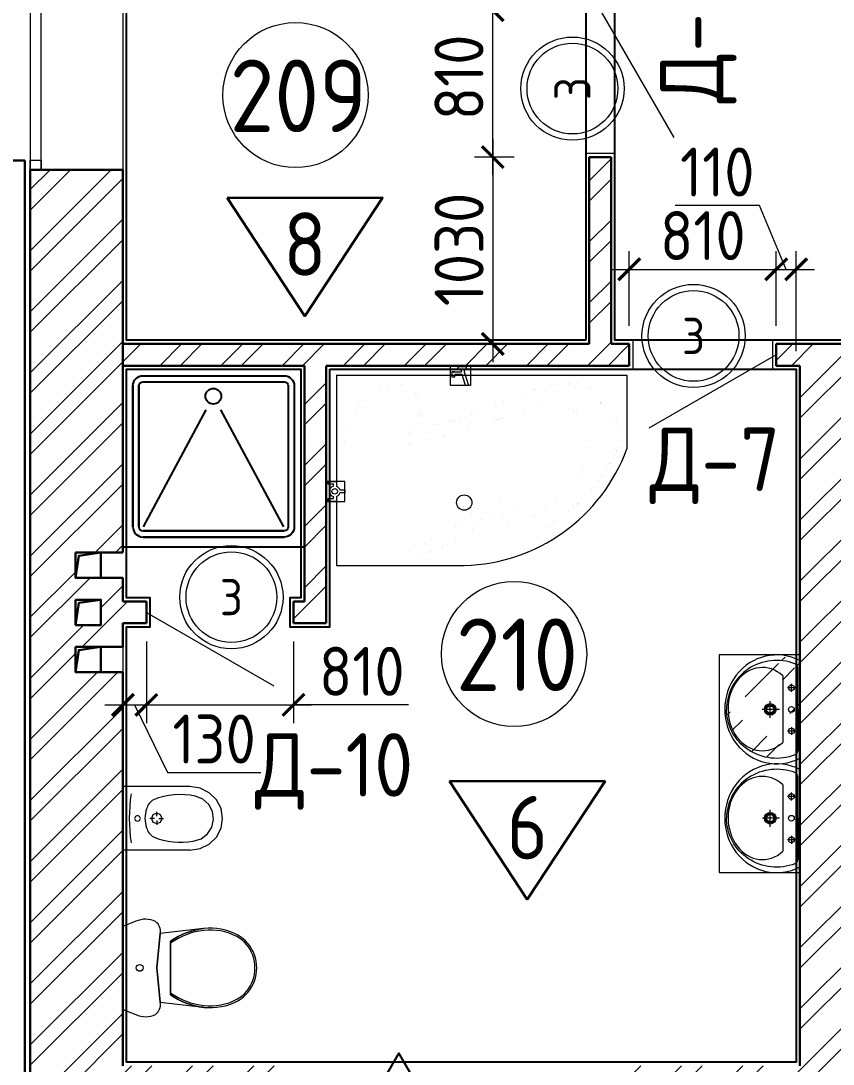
# Model space of a CAD drawing. Header units: millimetres. Extents: x 854812 to 1164625, y 589925 to 823301.
# Drawn here: x 1016034 to 1020509, y 692575 to 698326 of the extents above; entities that cross this region are included whole.
import ezdxf
from ezdxf.enums import TextEntityAlignment as Align

# ---------------------------------------------------------------- set-up
doc = ezdxf.new("R2010")
doc.units = ezdxf.units.MM
doc.layers.get('Defpoints').update_dxf_attribs({"color": 40})
doc.layers.add('SANTEH', color=7, linetype='Continuous')
for name, color, linetype, lineweight in [('АР_Марка_двери', 13, 'Continuous', 9), ('АР_Отделка_трапы-лотки', 133, 'Continuous', 13), ('АР_Штрих_материалы', 27, 'Continuous', 9), ('ДВЕРИ', 184, 'Continuous', 18), ('окна', 132, 'Continuous', 18), ('размеры', 215, 'Continuous', 13), ('САНТЕХНИКА', 7, 'Continuous', 15), ('стены', 172, 'Continuous', 30), ('текст', 7, 'Continuous', 13)]:
    doc.layers.add(name, color=color, linetype=linetype, lineweight=lineweight)
doc.styles.add('arial', font='isocpeur.ttf')
doc.styles.add('GOST 2.304', font='isocpeur.ttf', dxfattribs={"width": 0.9})
doc.dimstyles.new('1', dxfattribs={"dimscale": 100, "dimtxt": 2.7, "dimasz": 1.2, "dimexe": 1, "dimexo": 1, "dimgap": 0.5, "dimtad": 1, "dimdec": 0, "dimzin": 0, "dimdsep": 46, "dimtxsty": 'GOST 2.304', "dimblk": 'ARCHTICK', "dimcen": 0.09, "dimdle": 1, "dimclrd": 256, "dimclre": 256, "dimclrt": 7, "dimadec": 0, "dimazin": 0, "dimtfac": 1, "dimtdec": 0, "dimtmove": 1, "dimatfit": 3, "dimldrblk": 'ARCHTICK', "dimfxl": 100, "dimtolj": 1, "dimtzin": 0, "dimlwd": 5, "dimlwe": 5, "dimarcsym": 1})

# ---------------------------------------------------------------- blocks, each defined once
blk = doc.blocks.new('ок1000')
at = {"layer": 'окна', "ltscale": 0.1}
for p, q in [((962542.0532821477, 736581.866387167), (962542.0532821477, 735581.8663706916)), ((961882.0532821477, 736531.8663871668), (961882.0532821477, 735631.8663706917))]:
    blk.add_line(p, q, dxfattribs=at)
for points in [[(962092.0532821479, 735581.8663706917), (962092.0532821479, 736581.8663871671), (962032.0532821479, 736581.8663871671), (962032.0532821479, 735581.8663706917)], [(962092.0532821479, 736529.8583381717), (962092.0532821479, 736581.8663871671), (962032.0532821479, 736581.8663871671), (962032.0532821479, 736529.8583381717)], [(962092.0532821479, 735633.8744196871), (962092.0532821479, 735581.8663706917), (962032.0532821479, 735581.8663706917), (962032.0532821479, 735633.8744196871)]]:
    blk.add_lwpolyline(points, close=True, dxfattribs=at)
blk = doc.blocks.new('апке55')
at = {"layer": 'САНТЕХНИКА'}
for p, q in [((3655393.104262304, 415954.3692811556), (3654855.694648444, 415954.1923112007)), ((3655124.403413249, 415942.2618071507), (3654894.216670069, 415942.1731994302)), ((3655026.849618928, 415907.4390969079), (3654983.421326546, 415907.424795893)), ((3655005.128322229, 415929.1460925876), (3655005.142623244, 415885.7178002133)), ((3655124.403413249, 415942.2618071507), (3655354.590164864, 415942.324801252)), ((3655221.980120773, 415907.503353734), (3655265.408413156, 415907.517654749)), ((3655243.687116457, 415929.2246504286), (3655243.701417472, 415885.7963580544)), ((3654939.472552191, 415860.3694182155), (3655306.460444332, 415860.49026799)), ((3655124.436458677, 415841.911832438), (3655124.467620844, 415747.2808074097)), ((3655078.93657669, 415789.2351731985), (3655171.596953735, 415789.2656864277))]:
    blk.add_line(p, q, dxfattribs=at)
for centre, major_axis, ratio, start_param, end_param in [((3655124.441419636, 415826.8467495632), (-299.999983780614, -0.09879053558770118), 0.9552198213833631, -0.4608321898308265, 3.602424843420522), ((3655124.4203027, 415826.4457331948), (-8.057802706376773, -276.1581652342611), 0.9767137960160202, 4.368845976871904, 6.313466173418908), ((3654894.127001517, 415920.1677281646), (-15.5603471388615, -15.5603471388615), 0.9999999999998526, 3.92291600961172, 5.188154363844188), ((3655005.135472737, 415907.4319464004), (-15.75895315421715, -0.00648047047202593), 0.9999999998059692, 3.141510730723867, 9.424696037903452), ((3655124.414869851, 415907.471225321), (-15.75895315421715, -0.00648047047202593), 0.9999999998059692, 3.141510730723867, 9.424696037903452), ((3655243.694266965, 415907.5105042415), (15.75895412497298, -0.003376433836226814), 0.9999999998059692, 0.0005435567321629975, 6.283728863911749), ((3655354.694326278, 415920.3193938151), (-15.56034713886167, -15.56034713886167), 0.9999999999999943, 2.66648587371243, 3.931724227945028), ((3655123.003758602, 415747.2803253572), (-229.3398638619406, -0.07552203068611062), 0.8224599193975252, -0.6433408129369136, 3.78493346652665), ((3655124.453230062, 415790.9816983186), (-31.85203877574652, -0.01219142746172277), 0.9999999998059486, 3.141539203527855, 9.424724510707442), ((3655124.453230062, 415790.9816983186), (-25.85204035502017, -0.006239399790492899), 0.9999999998059428, 3.141680605004611, 9.424865912184197), ((3655124.453230062, 415790.9816983186), (-19.8520350876217, -0.01545946403603636), 0.999999999805933, 3.141143221067577, 9.424328528247162)]:
    blk.add_ellipse(centre, major_axis=major_axis, ratio=ratio, start_param=start_param, end_param=end_param, dxfattribs=at)
at = {"layer": 'САНТЕХНИКА', "extrusion": (0, 0, -1)}
blk.add_ellipse((3655124.462800678, 415826.4457471894), major_axis=(8.239679702509742, -276.1527984439197), ratio=0.9767137960160237, start_param=4.36884597687172, end_param=6.313466173418723, dxfattribs=at)
blk = doc.blocks.new('s_45')
at = {"layer": 'САНТЕХНИКА', "flags": 128}
for points in [[(187.8216595242266, 3.783497959375381e-08), (205.5631392132491, 189.4486459781183, 0.2888003728552237), (180.1658048196696, 255.7934214316774, 0.2244186737693024), (71.31253557908349, 257.1478572405176), (0, 229.0162770501338), (0, -229.0162770501338), (71.31253376719542, -257.1478653756203, 0.2244185851550669), (180.1658059621695, -255.7934232623084, 0.2888004012644841), (205.5631392132491, -189.4486459781183)], [(187.8216595242266, 3.783497959375381e-08), (205.5631392132491, 189.4486459781183, 0.2888003728552237), (180.1658048196696, 255.7934214316774, 0.2244186737693024), (71.31253557908349, 257.1478572405176), (0, 229.0162770501338), (0, -229.0162770501338), (71.31253376719542, -257.1478653756203, 0.2244185851550669), (180.1658059621695, -255.7934232623084, 0.2888004012644841), (205.5631392132491, -189.4486459781183)], [(205.5631392132491, -189.4486459781183), (445.0582027139608, -217.0020676879212, -0.1223270419347723), (261.4865311172325, -148.0074501448544), (261.4865311172325, 148.0051113407826, -0.1223280936968313), (445.0603255014867, 216.9999762879452), (205.5631392132491, 189.4486459781183), (187.8216595242266, 3.783497959375381e-08)], [(205.5631392132491, -189.4486459781183), (445.0582027139608, -217.0020676879212, -0.1223270419347723), (261.4865311172325, -148.0074501448544), (261.4865311172325, 148.0051113407826, -0.1223280936968313), (445.0603255014867, 216.9999762879452), (205.5631392132491, 189.4486459781183), (187.8216595242266, 3.783497959375381e-08)], [(261.4865311172325, -148.0074501448544, 0.1224383836587131), (445.2355019124225, -217.0226998056751, 0.152571407525816), (632.4782137977891, -181.0984641889809, 0.1855852476360864), (724.5520439676475, -72.92981313506607, 0.1742795905944199), (724.5520480270498, 72.92747548909392, 0.1855852829684758), (632.4782180306502, 181.096121326671, 0.1525711581601225), (445.2355017676018, 217.0203609943856, 0.1224381019835546), (261.4865311172325, 148.0051113407826)], [(261.4865311172325, -148.0074501448544, 0.1224383836587131), (445.2355019124225, -217.0226998056751, 0.152571407525816), (632.4782137977891, -181.0984641889809, 0.1855852476360864), (724.5520439676475, -72.92981313506607, 0.1742795905944199), (724.5520480270498, 72.92747548909392, 0.1855852829684758), (632.4782180306502, 181.096121326671, 0.1525711581601225), (445.2355017676018, 217.0203609943856, 0.1224381019835546), (261.4865311172325, 148.0051113407826)], [(261.4865311172325, -136.3998925685883, 0.125395800802093), (446.3544879681431, -207.3404055833817, 0.1525316239613496), (627.8438953165896, -172.5239270308521, 0.1855897598552311), (715.368567683734, -69.6642995304428, 0.1743637755704435), (715.3685715782922, 69.66196234896779, 0.1855897925905285), (627.8439019476064, 172.5215828656219, 0.1525313689552557), (446.3544879681431, 207.3380667793099, 0.1253955225553013), (261.4865311172325, 136.3975537645165)]]:
    blk.add_lwpolyline(points, format="xyb", close=True, dxfattribs=at)
at = {"layer": 'САНТЕХНИКА'}
blk.add_circle((92.50377858709544, -0.001169402035884559), 18.39310344827754, dxfattribs=at)
blk = doc.blocks.new('Символ биде с подв. к стене_1')
at = {"layer": 'САНТЕХНИКА', "linetype": 'Continuous'}
for p, q in [((369.5602198333872, 350.0002085040614), (0, 350.0002085040614)), ((0, 350.0002085040614), (0, 0)), ((174.7561083423061, 175.0001042515214), (149.1957016887718, 175.0001042515214)), ((186.8414064334829, 186.7210637401586), (186.8414064334829, 211.5108942144579)), ((198.9267045246561, 175.0001042515214), (224.4871111792563, 175.0001042515214)), ((186.8414064334829, 163.2791447639174), (186.8414064334829, 138.4893142896181)), ((369.5602198333872, 0), (0, 0))]:
    blk.add_line(p, q, dxfattribs=at)
for points in [[(369.5602198333872, 0), (425.3192066392876, 8.565114750774228), (475.6201153209222, 33.42204589465109), (515.5391424694899, 72.13762382282584), (541.1687355754802, 120.9220980204118), (550.0000914937955, 175.0001042515214), (541.1687355754802, 229.078110482631), (515.5391424694899, 277.8625846802024), (475.6201153209222, 316.5781626083772), (425.3192066392876, 341.435093752254), (369.5602198333872, 350.0002085040614)], [(45.40993592130326, 309.822186993144), (40.96393063583673, 276.2743284123862), (37.78397003429563, 242.5913910188538), (35.87429552465619, 208.8183008658671), (35.23745421669082, 175.000104251827), (35.87429552463436, 141.1819076377724), (37.78397003424834, 107.4088174847857), (40.96393063576761, 73.72588009126775), (45.40993592130326, 40.17802151051001)], [(400.4727711435335, 298.0883514965535), (371.4163609821371, 302.903971544627), (342.0712552253826, 305.6115892651142), (312.5998130646476, 306.1962240807625), (283.1650926792936, 304.6546413521428), (253.929949076206, 300.9953702741186), (225.0561330534329, 295.2386566859204), (196.7033962731548, 287.4163510559301), (169.0286073952993, 277.5717322610726)], [(388.055958188761, 49.58966853955644), (430.7065902839313, 63.05051069977344), (466.1480608065285, 89.71021817205474), (490.2018177757236, 126.4256094849843), (500.0319214760348, 168.8679373028426), (494.4794019583242, 212.0332480548823), (474.198901682048, 250.8323484292487), (441.5814931211135, 280.6908216386655), (400.4727711435335, 298.0883514965535)], [(169.0286073952993, 277.5717322610726), (162.2246884314081, 273.138459822454), (155.8939023152161, 268.0887751685223), (150.0954041416298, 262.4698627357138), (144.8833752877254, 256.3342258454213), (140.3065171400085, 249.739196111128), (136.4075960268783, 242.746397729672), (133.2230436085192, 235.4211716625432), (130.7826164584585, 227.8319650875346)], [(130.7826164584585, 227.8319650875346), (127.0033777783392, 214.9150678727601), (124.286956912747, 201.7492046118859), (122.6502972959497, 188.4164962095092), (122.103607447174, 175.0001042520016), (122.6502972958697, 161.5837122945086), (124.2869569125905, 148.2510038921173), (127.0033777781027, 135.0851406312286), (130.7826164584585, 122.1682434165268)], [(130.7826164584585, 122.1682434165268), (133.2230436088357, 114.5790368416056), (136.4075960271948, 107.2538107744913), (140.3065171403323, 100.2610123930353), (144.8833752880528, 93.665982658742), (150.0954041419645, 87.53034576846403), (155.8939023155581, 81.91143333567015), (162.2246884317574, 76.8617486817675), (169.0286073952993, 72.42847624258138)], [(169.0286073952993, 72.42847624258138), (195.2010724786523, 63.06079409483937), (221.9882140304217, 55.50211513369868), (249.2572847966148, 49.78989740129327), (276.8731492587285, 45.95244855470082), (304.6989533158085, 44.00878558370459), (332.5968024832473, 43.96854056949087), (360.4284452472712, 45.83191295157303), (388.055958188761, 49.58966853955644)]]:
    blk.add_lwpolyline(points, dxfattribs=at)
for points in [[(80.68753072989784, 190.4395774233562), (69.43081544958113, 185.9174604292784), (64.76813131269955, 175.0001042515214), (69.43081544958113, 164.0827480737644), (80.68753072989784, 159.560631079672), (91.94424601021456, 164.0827480737644), (96.60693014709614, 175.0001042515214), (91.94424601021456, 185.9174604292784)], [(186.8414064334829, 203.3488069216837), (166.1727430035317, 195.0456641474302), (157.6115022947233, 175.0001042515214), (166.1727430035317, 154.954544355598), (186.8414064334829, 146.6514015813445), (207.5100698634305, 154.954544355598), (216.0713105722389, 175.0001042515214), (207.5100698634305, 195.0456641474302)]]:
    blk.add_lwpolyline(points, close=True, dxfattribs=at)
blk = doc.blocks.new('роза')
at = {"layer": 'САНТЕХНИКА', "linetype": 'Continuous', "ltscale": 0.4}
for p, q in [((8604.60931235805, -236954.8700959095), (10204.60931235805, -236954.8700959095)), ((8604.60931235805, -236954.8700959095), (8604.60931235805, -237568.6185523052)), ((10204.60931235805, -236954.8700959095), (10204.60931235805, -237361.6790093609)), ((8604.60931235805, -237623.9310763998), (8604.60931235805, -238004.8705999786)), ((8604.60931235805, -238004.8705999786), (9308.357464883098, -238004.8705999786))]:
    blk.add_line(p, q, dxfattribs=at)
for points in [[(9233.276468523167, -236903.3367482303), (9343.591417689837, -236903.3367482303), (9343.591417689837, -237013.0506295928), (9233.276468523167, -237013.0506295928)], [(8547.65435821985, -237651.1035051995), (8650.474503051024, -237651.1035051995), (8650.474503051024, -237541.4461235055), (8547.65435821985, -237541.4461235055)]]:
    blk.add_lwpolyline(points, close=True, dxfattribs=at)
for points in [[(9293.18545588851, -236923.4047242513), (9274.783781125589, -236923.4047242513), (9274.783781125589, -236907.7425453003), (9319.864045691007, -236907.7425453003), (9319.864045691007, -236923.4047242513)], [(9293.18545588851, -236907.7425453003), (9308.847634839505, -236907.7425453003)], [(9293.18545588851, -236936.6772026382), (9293.18545588851, -236923.4047242513)], [(9319.864045691007, -236923.4047242513), (9308.847634839505, -236923.4047242513)], [(9308.847634839505, -236923.4047242513), (9308.847634839505, -236936.6772026382)], [(9257.432062918175, -236936.6772026382), (9239.840558508207, -236936.6772026382), (9239.840558508207, -236964.2014870001), (9257.432062918175, -236964.2014870001), (9257.432062918175, -236952.3393815892)], [(9248.08174419956, -236936.6772026382), (9293.18545588851, -236936.6772026382)], [(9296.869328284258, -236952.3393815892), (9257.432062918175, -236952.3393815892)], [(9315.06321827817, -237013.0506295928), (9296.869328284258, -236952.3393815892)], [(9308.847634839505, -236936.6772026382), (9331.413569502387, -237013.0506295928)], [(8588.947133407055, -237557.1083024565), (8559.529047792632, -237557.1083024565), (8559.529047792632, -237541.4461235055), (8604.60931235805, -237541.4461235055), (8604.60931235805, -237557.1083024565)], [(8588.947133407055, -237541.4461235055), (8604.60931235805, -237541.4461235055), (8604.60931235805, -237568.6185523052)], [(8588.947133407055, -237567.6896804796), (8588.947133407055, -237557.1083024565)], [(8623.284414708876, -237588.443724877), (8650.474503051024, -237588.443724877), (8650.474503051024, -237604.105903828), (8623.284414708876, -237604.105903828)], [(8604.60931235805, -237635.4413262485), (8604.60931235805, -237651.1035051995), (8559.529047792632, -237651.1035051995), (8559.529047792632, -237635.4413262485), (8588.947133407055, -237635.4413262485)], [(8604.60931235805, -237623.9310763998), (8604.60931235805, -237651.1035051995), (8588.947133407055, -237651.1035051995)], [(8588.947133407055, -237635.4413262485), (8588.947133407055, -237624.8599482255)]]:
    blk.add_lwpolyline(points, dxfattribs=at)
for points in [[(8979.448330912768, -237949.0329647188, 0, 0, -0.8465261891546285), (8869.781689516152, -237312.5833011142, 0.05, 0.05, 0), (9254.619933211536, -237202.124169084, 0.05, 0.05, 0.05371956797962964), (9523.440566255129, -237101.3982524563, 0.05, 0.05, -0.09699150924984533), (9831.389672717836, -237009.7381870234, 0.05, 0.05, -0.574349483399892), (10102.14979697441, -237459.9041539556, 0.05, 0.05, -0.1367026946323063), (9713.649239626626, -237820.3060654281, 0.05, 0.05, -0.3806624795155822), (9563.212841901928, -237779.8405895454, 0.05, 0.05, 0.4144852602768142), (9412.359166300652, -237745.5883717364, 0.05, 0.05, -0.169361428978228), (9087.716156954266, -237938.7489677246, 0.05, 0.05, -0.08860255196017337)], [(9005.052270649903, -237894.9996264638, 0, 0, -0.960692800553915), (8921.73550566021, -237354.5365095959, 0.05, 0.05, 0), (9276.287602816621, -237267.5879925969, 0.05, 0.05, 0.04230288164095029), (9576.093813253014, -237166.5045186613, 0.05, 0.05, -0.1624073013537264), (9887.376550556248, -237143.9424700479, 0.05, 0.05, -0.3675484749238463), (9997.388442973577, -237362.2997994692, 0.05, 0.05, -0.2042214089593647), (9708.501545225707, -237722.9764981392, 0.05, 0.05, -0.3184058060845227), (9598.163213465683, -237703.3654631875, 0.05, 0.05, 0.3780328561479011), (9375.185090360814, -237694.7915888223, 0.05, 0.05, -0.1228572375152584), (9073.48074241585, -237884.1309735582, 0.05, 0.05, -0.04448358124048288)]]:
    blk.add_lwpolyline(points, format="xyseb", close=True, dxfattribs=at)
at = {"layer": 'САНТЕХНИКА', "linetype": 'Continuous', "ltscale": 0.4, "const_width": 0.05}
for points in [[(8650.474503051024, -237621.6297979799), (8650.474503051024, -237323.0979752804, -0.3495325993509104), (8904.550805627281, -237013.0575766554, -0.02816805584358927)], [(8904.550805627281, -237013.0575766554, -0.1033375489511795), (8980.217205600551, -237010.9587293649, -0.319500991078091), (9051.996485211042, -237090.6833188352, 0.06598988365271273), (9067.542480664997, -237172.4053551534, 0.1862622821652497), (9108.912707082782, -237222.7274911881, 0.1572064482480736), (9169.468446359446, -237226.5649815107, 0.7081587482993037)], [(9743.606814927887, -237022.9187447874, -0.1758761353501186), (9994.330541269068, -237019.3881985517, -0.4814911337679678), (10102.14979697444, -237459.9041539555, 0.275148654169411)]]:
    blk.add_lwpolyline(points, format="xyb", dxfattribs=at)
at = {"layer": 'САНТЕХНИКА', "linetype": 'Continuous', "ltscale": 0.4}
for centre, radius in [((8595.110477664246, -237596.2748143525), 15.24203636835389), ((9308.357464882924, -237658.1678470897), 42.03324417228578)]:
    blk.add_circle(centre, radius, dxfattribs=at)
for centre, radius, start, end in [((9281.730857171788, -237021.733454299), 983.4976479144573, 271.5513800950277, 339.7785460390073), ((8595.110477664246, -237596.2748143525), 29.24203636835389, 102.167480523871, 257.832519476129), ((8595.110477664246, -237596.2748143525), 29.24203636835389, 15.5335425755843, 71.04442571959315), ((8595.110477664246, -237596.2748143525), 29.24203636835389, 288.9555742804069, 344.4664574244157)]:
    blk.add_arc(centre, radius, start, end, dxfattribs=at)
blk = doc.blocks.new('K10-47')
for p, q in [((50.72801160174913, 1084.766016214004), (50.72801160174913, 84.76611621400843)), ((294.2840357553781, 623.5167230583492), (939.6168116017642, 970.5535683151337)), ((294.2840357553781, 542.9140614707732), (939.6168116017642, 195.8772162139886)), ((1050.727911601773, 84.76611621400843), (50.72801160174913, 84.76611621400843))]:
    blk.add_line(p, q)
blk.add_lwpolyline([(50.72801160174913, 1084.766016214004), (1050.727911601759, 1084.766016214004), (1050.727911601773, 84.76611621400843)])
for points in [[(939.6168116017643, 140.3216662139985), (161.8391116017583, 140.3216662139985, -0.4142135623730951), (106.2835616017537, 195.8772162139885), (106.2835616017537, 973.6549162139945, -0.4142135623730951), (161.8391116017583, 1029.210466213985)], [(939.6168116017643, 173.6549962139925), (161.8391116017583, 173.6549962139925, -0.414213562373095), (139.6168916017623, 195.8772162139885), (139.6168916017623, 973.6549162139945, -0.414213562373095), (161.8391116017583, 995.8771362139905)], [(161.8391116017583, 1029.210466213985), (939.6168116017643, 1029.210466213985, -0.4142135623730951), (995.1723616017543, 973.6549162139945), (995.1723616017543, 195.8772162139885, -0.1413721932287251)], [(161.8391116017583, 995.8771362139905), (939.6168116017643, 995.8771362139905, -0.414213562373095), (961.8390316017603, 973.6549162139945), (961.8390316017603, 195.8772162139885, -0.1395650844758035)], [(161.8391116017583, 173.6549962139925), (939.6168116017643, 173.6549962139925, 0.414213562373095), (961.8390316017603, 195.8772162139885), (961.8390316017603, 973.6549162139945, 0.1395650844758035)], [(161.8391116017583, 140.3216662139985), (939.6168116017643, 140.3216662139985, 0.4142135623730951), (995.1723616017543, 195.8772162139885), (995.1723616017543, 973.6549162139945, 0.1413721932287251)]]:
    blk.add_lwpolyline(points, format="xyb")
blk.add_circle((219.3416484356267, 583.2153922645612), 43.29018825011406)
blk = doc.blocks.new('_ArchTick')
at = {"color": 0, "linetype": 'ByBlock', "const_width": 0.15}
blk.add_lwpolyline([(-0.5, -0.5), (0.5, 0.5)], dxfattribs=at)
blk = doc.blocks.new('*D676')
at = {"layer": 'Defpoints', "color": 0, "ltscale": 0.1}
for p in [(1018852.163309053, 697575.0758069741), (1018633.3505435, 696545.0758069741), (1018852.163309054, 696545.0758069741)]:
    blk.add_point(p, dxfattribs=at)
at = {"layer": 'размеры', "lineweight": 5, "ltscale": 0.1}
for p, q in [((1018633.3505435, 697675.0758069741), (1018633.3505435, 696445.0758069741)), ((1018752.163309053, 697575.0758069741), (1018533.3505435, 697575.0758069741)), ((1018752.163309054, 696545.0758069741), (1018533.3505435, 696545.0758069741))]:
    blk.add_line(p, q, dxfattribs=at)
at = {"layer": 'размеры', "lineweight": 5, "ltscale": 0.1, "xscale": 120, "yscale": 120, "zscale": 120}
for p, rotation in [((1018633.3505435, 697575.0758069741), 90), ((1018633.3505435, 696545.0758069741), 270)]:
    blk.add_blockref('_ArchTick', p, dxfattribs=dict(at, rotation=rotation))
at = {"layer": 'размеры', "color": 7, "ltscale": 0.1, "insert": (1018448.3505435, 697065.8085054074), "char_height": 270, "attachment_point": 5, "rotation": 90, "style": 'GOST 2.304'}
blk.add_mtext('\\A1;1030', dxfattribs=at)
blk = doc.blocks.new('*D685')
at = {"layer": 'Defpoints', "color": 0, "ltscale": 0.1}
for p in [(1018633.3505435, 698385.0758069741), (1018852.163309053, 698385.0758069741), (1018852.163309053, 697575.0758069741)]:
    blk.add_point(p, dxfattribs=at)
at = {"layer": 'размеры', "lineweight": 5, "ltscale": 0.1}
for p, q in [((1018633.3505435, 697475.0758069741), (1018633.3505435, 698485.0758069741)), ((1018752.163309053, 698385.0758069741), (1018533.3505435, 698385.0758069741)), ((1018752.163309053, 697575.0758069741), (1018533.3505435, 697575.0758069741))]:
    blk.add_line(p, q, dxfattribs=at)
at = {"layer": 'размеры', "lineweight": 5, "ltscale": 0.1, "xscale": 120, "yscale": 120, "zscale": 120}
for p, rotation in [((1018633.3505435, 698385.0758069741), 90), ((1018633.3505435, 697575.0758069741), 270)]:
    blk.add_blockref('_ArchTick', p, dxfattribs=dict(at, rotation=rotation))
at = {"layer": 'размеры', "color": 7, "ltscale": 0.1, "insert": (1018447.334996804, 698014.4000998613), "char_height": 270, "attachment_point": 5, "rotation": 90, "style": 'GOST 2.304'}
blk.add_mtext('\\A1;810', dxfattribs=at)
blk = doc.blocks.new('*D686')
at = {"layer": 'Defpoints', "color": 0, "lineweight": 50, "ltscale": 0.1}
for p in [(1020305.479960689, 696956.0502386829), (1020195.479960689, 696545.0758069744), (1020305.479960689, 696405.0758069741)]:
    blk.add_point(p, dxfattribs=at)
at = {"layer": 'размеры', "lineweight": 5, "ltscale": 0.1}
for p, q in [((1020102.792879765, 697307.6508632614), (1019638.292879765, 697307.6508632614)), ((1020250.479960689, 696956.0502386829), (1020102.792879765, 697307.6508632614)), ((1020195.479960689, 696645.0758069744), (1020195.479960689, 697056.0502386829)), ((1020305.479960689, 696505.0758069741), (1020305.479960689, 697056.0502386829)), ((1020095.479960689, 696956.0502386829), (1020405.479960689, 696956.0502386829))]:
    blk.add_line(p, q, dxfattribs=at)
at = {"layer": 'размеры', "lineweight": 5, "ltscale": 0.1, "xscale": 120, "yscale": 120, "zscale": 120, "rotation": 180}
blk.add_blockref('_ArchTick', (1020195.479960689, 696956.0502386829), dxfattribs=at)
at = {"layer": 'размеры', "lineweight": 5, "ltscale": 0.1, "xscale": 120, "yscale": 120, "zscale": 120}
blk.add_blockref('_ArchTick', (1020305.479960689, 696956.0502386829), dxfattribs=at)
at = {"layer": 'размеры', "color": 7, "ltscale": 0.1, "insert": (1019870.542879765, 697492.6508632614), "char_height": 270, "attachment_point": 5, "style": 'GOST 2.304'}
blk.add_mtext('\\A1;110', dxfattribs=at)
blk = doc.blocks.new('*D687')
at = {"layer": 'Defpoints', "color": 0, "ltscale": 0.1}
for p in [(1020195.479960689, 696956.050238683), (1019385.479960689, 696545.0758069741), (1020195.479960689, 696545.0758069733)]:
    blk.add_point(p, dxfattribs=at)
at = {"layer": 'размеры', "lineweight": 5, "ltscale": 0.1}
for p, q in [((1019385.479960689, 696645.0758069741), (1019385.479960689, 697056.050238683)), ((1020195.479960689, 696645.0758069733), (1020195.479960689, 697056.050238683)), ((1019285.479960689, 696956.050238683), (1020295.479960689, 696956.050238683))]:
    blk.add_line(p, q, dxfattribs=at)
at = {"layer": 'размеры', "lineweight": 5, "ltscale": 0.1, "xscale": 120, "yscale": 120, "zscale": 120, "rotation": 180}
blk.add_blockref('_ArchTick', (1019385.479960689, 696956.050238683), dxfattribs=at)
at = {"layer": 'размеры', "lineweight": 5, "ltscale": 0.1, "xscale": 120, "yscale": 120, "zscale": 120}
blk.add_blockref('_ArchTick', (1020195.479960689, 696956.050238683), dxfattribs=at)
at = {"layer": 'размеры', "color": 7, "ltscale": 0.1, "insert": (1019790.845975493, 697142.0530694631), "char_height": 270, "attachment_point": 5, "style": 'GOST 2.304'}
blk.add_mtext('\\A1;810', dxfattribs=at)
blk = doc.blocks.new('*D689')
at = {"layer": 'Defpoints', "color": 0, "ltscale": 0.1}
for p in [(1016725.51527542, 695005.0758069735), (1017535.51527542, 695005.0758069735), (1017535.51527542, 694555.3659383456)]:
    blk.add_point(p, dxfattribs=at)
at = {"layer": 'размеры', "lineweight": 5, "ltscale": 0.1}
for p, q in [((1016725.51527542, 694905.0758069735), (1016725.51527542, 694455.3659383456)), ((1017535.51527542, 694905.0758069735), (1017535.51527542, 694455.3659383456)), ((1016625.51527542, 694555.3659383456), (1017635.51527542, 694555.3659383456)), ((1018168.61527542, 694555.3659383456), (1017535.51527542, 694555.3659383456))]:
    blk.add_line(p, q, dxfattribs=at)
at = {"layer": 'размеры', "lineweight": 5, "ltscale": 0.1, "xscale": 120, "yscale": 120, "zscale": 120, "rotation": 180}
blk.add_blockref('_ArchTick', (1016725.51527542, 694555.3659383456), dxfattribs=at)
at = {"layer": 'размеры', "lineweight": 5, "ltscale": 0.1, "xscale": 120, "yscale": 120, "zscale": 120}
blk.add_blockref('_ArchTick', (1017535.51527542, 694555.3659383456), dxfattribs=at)
at = {"layer": 'размеры', "color": 7, "ltscale": 0.1, "insert": (1017912.06527542, 694740.3659383456), "char_height": 270, "attachment_point": 5, "style": 'GOST 2.304'}
blk.add_mtext('\\A1;810', dxfattribs=at)
blk = doc.blocks.new('*D777')
at = {"layer": 'Defpoints', "color": 0, "ltscale": 0.1}
for p in [(1016595.51527542, 695005.0758069736), (1016725.51527542, 695005.0758069736), (1016725.51527542, 694555.3659383456)]:
    blk.add_point(p, dxfattribs=at)
at = {"layer": 'размеры', "lineweight": 5, "ltscale": 0.1}
for p, q in [((1016595.51527542, 694905.0758069736), (1016595.51527542, 694455.3659383456)), ((1016725.51527542, 694905.0758069736), (1016725.51527542, 694455.3659383456)), ((1016495.51527542, 694555.3659383456), (1016825.51527542, 694555.3659383456)), ((1016660.51527542, 694555.3659383456), (1016841.789454917, 694182.0200816729)), ((1016841.789454917, 694182.0200816729), (1017354.889454917, 694182.0200816729))]:
    blk.add_line(p, q, dxfattribs=at)
at = {"layer": 'размеры', "lineweight": 5, "ltscale": 0.1, "xscale": 120, "yscale": 120, "zscale": 120, "rotation": 180}
blk.add_blockref('_ArchTick', (1016595.51527542, 694555.3659383456), dxfattribs=at)
at = {"layer": 'размеры', "lineweight": 5, "ltscale": 0.1, "xscale": 120, "yscale": 120, "zscale": 120}
blk.add_blockref('_ArchTick', (1016725.51527542, 694555.3659383456), dxfattribs=at)
at = {"layer": 'размеры', "color": 7, "ltscale": 0.1, "insert": (1017098.339454917, 694367.0200816729), "char_height": 270, "attachment_point": 5, "style": 'GOST 2.304'}
blk.add_mtext('\\A1;130', dxfattribs=at)
blk = doc.blocks.new('номер помещения')
at = {"ltscale": 0.13}
blk.add_circle((0, 0), 450, dxfattribs=at)
at = {"ltscale": 0.13, "style": 'arial'}
blk.add_attdef('№', text='', height=250, dxfattribs=at).set_placement((0, 0), align=Align.MIDDLE_CENTER)

msp = doc.modelspace()

# ---------------------------------------------------------------- hatches: boundary and pattern name
at = {"layer": 'АР_Штрих_материалы', "ltscale": 100}
h = msp.add_hatch(dxfattribs=at)
h.set_pattern_fill('ANSI32', color=256, scale=25, style=0)
h.set_pattern_definition([(45, (51302.94298162207, 0), (-168.3798022700466, 168.3798022700466), []), (45, (51415.19623162207, 0), (-168.3798022700466, 168.3798022700466), [])])
h.paths.add_polyline_path([(1016595.51527542, 697505.3364426567), (1016085.515275419, 697505.3364426567), (1016085.51527542, 691545.087122162), (1016595.51527542, 691545.0871221621), (1016595.51527542, 692055.0758069737), (1017445.479960688, 692055.0758069737), (1017445.479960688, 692565.075806974), (1016595.51527542, 692565.0758069734), (1016595.51527542, 694735.0758069735), (1016475.21202946, 694735.0758069735), (1016335.21202946, 694735.0758069735), (1016335.21202946, 694875.0758069735), (1016475.21202946, 694875.0758069735), (1016595.51527542, 694875.0758069735), (1016595.51527542, 695005.0758069736), (1016595.51527542, 695255.0758069735), (1016475.21202946, 695255.0758069735), (1016335.21202946, 695255.0758069735), (1016335.21202946, 695395.0758069735), (1016475.21202946, 695395.0758069735), (1016595.51527542, 695395.0758069735)])
h.paths.add_polyline_path([(1016335.21202946, 695135.0758069735), (1016475.21202946, 695135.0758069735), (1016475.21202946, 694995.0758069735), (1016335.21202946, 694995.0758069735)], flags=16)
edge = h.paths.add_edge_path()
edge.add_ellipse((1020198.045914099, 694530.5613102382), major_axis=(-0.09899665948619812, 299.9999837126362), ratio=0.9552198213836777, start_angle=4.35104914026211e-12, end_angle=206.3839445263601)
edge.add_line((1020325.479960689, 694261.8524510438), (1020325.479960689, 694199.364947493))
edge.add_ellipse((1020198.243907421, 693930.5613428121), major_axis=(-0.09899665948619812, 299.9999837126362), ratio=0.9552198213836779, start_angle=333.5962604591614, end_angle=333.6206575436838, ccw=False)
edge.add_line((1020325.589284402, 694199.3082166805), (1020325.766629223, 693661.8815690256))
edge.add_ellipse((1020198.243907421, 693930.5613428121), major_axis=(-0.09899665948619812, 299.9999837126362), ratio=0.9552198213836777, start_angle=180.0000006073215, end_angle=206.3397558204796)
edge.add_line((1020325.47996069, 693661.7496803738), (1020325.47996069, 693630.5613591005))
edge.add_line((1020325.47996069, 693630.5613591005), (1020325.479960688, 692565.0758069736))
edge.add_line((1020325.479960688, 692565.0758069736), (1019345.479944213, 692565.0758069741))
edge.add_line((1019345.479944213, 692565.0758069741), (1019345.479944213, 692055.0758069736))
edge.add_line((1019345.479944213, 692055.0758069736), (1020195.479960688, 692055.0758069737))
edge.add_line((1020195.479960688, 692055.0758069737), (1020195.479960688, 691404.9800811483))
edge.add_line((1020195.479960688, 691404.9800811483), (1020705.479960689, 691404.9800811483))
edge.add_line((1020705.479960689, 691404.9800811483), (1020705.479960689, 694365.0758069736))
edge.add_line((1020705.479960689, 694365.0758069736), (1020325.534582939, 694365.0758069736))
edge.add_line((1020325.534582939, 694365.0758069736), (1020325.568632384, 694261.8921943252))
edge = h.paths.add_edge_path()
edge.add_ellipse((1020198.045914099, 694530.5613102382), major_axis=(-0.09899665948619812, 299.9999837126362), ratio=0.9552198213836777, start_angle=333.596260459157, end_angle=359.9638796147794)
edge.add_line((1020198.127574241, 694830.5612939512), (1020197.946918636, 694830.5612939512))
edge.add_ellipse((1020198.045914099, 694530.5613102382), major_axis=(-0.09899665948619812, 299.9999837126362), ratio=0.9552198213836777, start_angle=4.35104914026211e-12, end_angle=206.3839445263601)
edge.add_line((1020325.479960689, 694261.8524510438), (1020325.479960688, 694799.2673269776))
edge.add_ellipse((1020198.045914099, 694530.5613102382), major_axis=(-0.09899665948619812, 299.9999837126362), ratio=0.9552198213836779, start_angle=333.5962604591614, end_angle=359.9638796147839, ccw=False)
edge.add_line((1020325.391291086, 694799.3081689267), (1020325.534582939, 694365.0758069736))
edge.add_line((1020325.534582939, 694365.0758069736), (1020705.479960689, 694365.0758069736))
edge.add_line((1020705.479960689, 694365.0758069736), (1020705.479960689, 696545.0758069743))
edge.add_line((1020705.479960689, 696545.0758069743), (1020325.479960688, 696545.0758069743))
edge.add_line((1020325.479960688, 696545.0758069743), (1020195.479960689, 696545.0758069744))
edge.add_line((1020195.479960689, 696545.0758069744), (1020195.479960689, 696425.0758069743))
edge.add_line((1020195.479960689, 696425.0758069743), (1020325.479960688, 696425.0758069742))
edge.add_line((1020325.479960688, 696425.0758069742), (1020325.479960688, 694365.0758069736))
edge.add_line((1020325.479960688, 694365.0758069736), (1020325.534582939, 694365.0758069736))
edge.add_line((1020325.534582939, 694365.0758069736), (1020325.391291086, 694799.3081689267))
edge = h.paths.add_edge_path(flags=16)
edge.add_line((1020313.372205783, 694760.7861390492), (1020313.460971661, 694530.5993959247))
edge.add_line((1020313.460971661, 694530.5993959247), (1020313.52412392, 694300.4126443475))
edge.add_ellipse((1020291.518716554, 694300.3084678194), major_axis=(15.56034713893105, 15.56034713893105), ratio=1, start_angle=242.77842606147152, end_angle=315.27124383890373, ccw=False)
edge.add_ellipse((1020197.64491174, 694530.5399289201), major_axis=(276.1527927824094, 8.239869444797254), ratio=0.9767137960157491, start_angle=178.2650341639584, end_angle=289.68356418205815, ccw=False)
edge.add_ellipse((1020197.644897716, 694530.5824268986), major_axis=(-276.1581707709661, 8.05761295188221), ratio=0.9767137960169215, start_angle=-109.6835641846996, end_angle=1.7349658332303193, ccw=False)
edge.add_ellipse((1020291.366734456, 694760.8757924768), major_axis=(15.56034713882229, -15.56034713882229), ratio=1, start_angle=44.76657010086262, end_angle=117.2593878774288, ccw=False)
h.paths.add_polyline_path([(1019385.479960689, 696545.0758069741), (1019285.479960689, 696545.0758069741), (1019285.479960689, 697575.075806974), (1019165.479960688, 697575.0758069741), (1019165.479960688, 696545.0758069741), (1016595.51527542, 696545.0758069735), (1016595.51527542, 696425.0758069735), (1017595.51522542, 696425.0758069735), (1017595.51527542, 696425.0758069737), (1019385.479960689, 696425.075806974)])
h.paths.add_polyline_path([(1017715.51527542, 696425.0758069737), (1017595.51527542, 696425.0758069736), (1017595.51527542, 695125.0758069739), (1017535.51527542, 695125.0758069739), (1017535.51527542, 695005.0758069737), (1017715.51527542, 695005.0758069739)])
h.paths.add_polyline_path([(1016725.51527542, 695125.0758069736), (1016595.51527542, 695125.0758069735), (1016595.51527542, 695005.0758069735), (1016725.51527542, 695005.0758069735)], flags=17)
h.paths.add_polyline_path([(1028375.479960689, 699765.3363966913), (1024855.479960689, 699765.3363011056), (1024605.479960689, 699765.3362855146), (1023495.479949474, 699765.336252781), (1023495.479960688, 698164.8751525909), (1025095.479960688, 698164.8751525909), (1025095.479960688, 698284.8751525912), (1023875.479960689, 698284.8751525909), (1023875.479960689, 699385.075806974), (1024445.479960688, 699385.2108551081), (1024445.479960688, 699505.3790529345), (1024445.479960688, 699645.3790529345), (1024585.479960688, 699645.3790529345), (1024585.479960688, 699505.3790529345), (1024585.479960688, 699385.2440248252), (1024975.479960688, 699385.3364261801), (1024975.479960688, 699094.8751525913), (1025095.479960688, 699094.8751525912), (1025095.479960688, 699385.3364261801), (1025485.479960688, 699385.3364261802), (1025485.479960688, 699505.3790529345), (1025485.479960688, 699645.3790529345), (1025625.479960688, 699645.3790529345), (1025625.479960688, 699505.3790529345), (1025625.479960688, 699385.3364261802), (1027715.479960689, 699385.3364261809), (1027715.479960689, 698505.3364426562), (1028225.479960689, 698505.3364426562), (1028225.479960689, 699385.0758069748), (1028375.479960689, 699385.0758069747)])
h.paths.add_polyline_path([(1023875.479960689, 695934.8751525909), (1023495.479960689, 695934.8751525909), (1023495.479960689, 694365.0758069736), (1023875.479960689, 694365.0758069736)])
h.paths.add_polyline_path([(1024855.479960688, 704165.336426181), (1024605.479960688, 704165.336426181), (1024605.479960689, 700935.3362855146), (1024855.479960689, 700935.3362928871)])
h.paths.add_polyline_path([(1023565.479960689, 701055.3362860653), (1022395.479953493, 701055.3362860653), (1022395.479952141, 701485.3364261823), (1021707.781792801, 701485.3364261823), (1021698.524608643, 701365.3364261824), (1022275.479958689, 701365.3364261824), (1022275.479959195, 700835.3719727137), (1022395.479954184, 700835.3719762525), (1022395.47995387, 700935.3362860654), (1023565.479964227, 700935.3362860654)])
h.paths.add_polyline_path([(1021707.781792801, 701485.3364261823), (1020705.479960688, 701485.3364261823), (1020705.479960688, 701365.3364261823), (1021698.524608643, 701365.3364261824)])
h.paths.add_polyline_path([(1022395.479958689, 700025.3719762525), (1022275.479959969, 700025.3719727137), (1022275.479960218, 699765.3895355882), (1021095.479960688, 699765.3359224951), (1021095.479960688, 699645.495869589), (1022395.479960688, 699645.4958695892)])
h.paths.add_polyline_path([(1024605.479960689, 701055.336286065), (1024475.479960689, 701055.3362860652), (1024475.479964227, 700935.3362860654), (1024605.479960689, 700935.3362860652)])
h.paths.add_polyline_path([(1024855.479960688, 700025.3362874582), (1024605.479964817, 700025.3362855146), (1024605.479960689, 699765.3362922224), (1024855.479960689, 699765.3363011056)])
h.paths.add_polyline_path([(1024065.479960689, 706475.3364261809), (1023915.479960689, 706475.336426181), (1023915.479960689, 706985.3364261811), (1023405.479960689, 706985.3364261811), (1023405.479960689, 706475.3364261809), (1023255.479960689, 706475.3364261808), (1023255.479960689, 705965.3364261824), (1024065.479960689, 705965.3364261825)])
h.paths.add_polyline_path([(1028225.479960689, 693345.8151712924), (1027715.479960689, 693345.8151712922), (1027715.479960689, 692565.0758069737), (1027565.479960689, 692565.0758069737), (1027565.479960689, 692055.0758069734), (1027715.479960689, 692055.0758069734), (1027715.479960689, 691545.0758069737), (1028225.479960689, 691545.0758069737)])
edge = h.paths.add_edge_path()
edge.add_line((1027715.479960689, 694545.8151712923), (1028225.479960689, 694545.8151712923))
edge.add_line((1028225.479960689, 694545.8151712923), (1028225.479960689, 697505.3364426562))
edge.add_line((1028225.479960689, 697505.3364426562), (1027715.479960689, 697505.3364426562))
edge.add_line((1027715.479960689, 697505.3364426562), (1027715.479960689, 697285.3364261808))
edge.add_line((1027715.479960689, 697285.3364261808), (1025037.86349319, 697285.3364261804))
edge.add_arc((1024973.941367617, 697680.1958465595), 399.9999999998769, 260.8044038693809, 279.19559613073693, ccw=False)
edge.add_line((1024910.019242044, 697285.3364261803), (1023875.479960688, 697285.3364261802))
edge.add_line((1023875.479960688, 697285.3364261802), (1023875.479960688, 697354.8751525909))
edge.add_line((1023875.479960688, 697354.8751525909), (1023495.479960688, 697354.8751525909))
edge.add_line((1023495.479960688, 697354.8751525909), (1023495.479960689, 696844.8751525909))
edge.add_line((1023495.479960689, 696844.8751525909), (1023875.479960688, 696844.8751525909))
edge.add_line((1023875.479960688, 696844.8751525909), (1023875.479960688, 697165.3364261804))
edge.add_line((1023875.479960688, 697165.3364261804), (1027715.479960689, 697165.3364261806))
edge.add_line((1027715.479960689, 697165.3364261806), (1027715.479960689, 694545.8151712923))
h.paths.add_polyline_path([(1023345.479960688, 690765.0758069742), (1023345.479960688, 690255.0758069747), (1023495.479960689, 690255.0758069747), (1023495.479960689, 689745.0758069735), (1024005.479960689, 689745.0758069735), (1024005.479960689, 692055.0758069743), (1026265.479960682, 692055.0758069749), (1026265.479960682, 692565.0758069745), (1023875.479960689, 692565.075806974), (1023875.479960689, 694365.0758069736), (1023495.479960689, 694365.0758069736), (1023495.479960689, 690765.0758069743)])

# ---------------------------------------------------------------- linework, layer by layer
at = {"layer": 'Defpoints', "ltscale": 0.1}
for points in [[(1021115.479960688, 699625.495869589), (1022415.479960794, 699625.495869589), (1022415.479953976, 700915.3362860604), (1024585.479965351, 700915.3362855198), (1024585.479961006, 699785.3362849249), (1023475.479949428, 699785.3362521912), (1023475.479955433, 694965.0758069736), (1020725.47996069, 694965.0758069742), (1020725.479960689, 696565.0758069742), (1020175.479960689, 696565.0758069742), (1019305.479960689, 696565.0758069741), (1019305.479960688, 699365.3362793677), (1021115.479960688, 699365.3362793678)], [(1019145.479960688, 696565.0758069742), (1016615.51527542, 696565.0758069735), (1016615.51527542, 699365.3362793679), (1019145.479960689, 699365.336279368)], [(1017735.51527542, 696405.0758069737), (1020305.479960689, 696405.0758069741), (1020305.479960688, 692585.0758069736), (1016615.51527542, 692585.0758069734), (1016615.51527542, 694985.0758069735), (1016745.51527542, 694985.0758069735), (1016745.51527542, 695145.0758069737), (1016615.51527542, 695145.0758069735), (1016615.51527542, 696405.0758069735), (1017575.51527542, 696405.0758069735), (1017575.51527542, 695145.0758069747), (1017515.51527542, 695145.0758069747), (1017515.51527542, 694985.0758069735), (1017735.51527542, 694985.0758069736)]]:
    msp.add_lwpolyline(points, close=True, dxfattribs=at)
at = {"layer": 'Defpoints', "ltscale": 40}
msp.add_lwpolyline([(1018115.711366214, 692635.3998796677), (1017954.638097696, 692356.4127948245), (1018276.784634732, 692356.4127948245)], close=True, dxfattribs=at)
at = {"layer": 'АР_Марка_двери', "ltscale": 0.13}
for centre in [(1019072.562106764, 697952.4363450266), (1019739.861391245, 696588.9601629698), (1017193.534645921, 695149.1310958138)]:
    msp.add_circle(centre, 284.4232825217769, dxfattribs=at)
at = {"layer": 'АР_Отделка_трапы-лотки', "ltscale": 0.1}
for p, q in [((1019305.479960689, 697595.0758069741), (1019145.479960689, 697595.0758069741)), ((1019405.479960689, 696565.0758069741), (1019405.479960689, 696405.075806974)), ((1020175.479960689, 696565.0758069742), (1020175.479960689, 696405.0758069741)), ((1017575.51527542, 696405.0758069736), (1017575.51527542, 695145.0758069747)), ((1017735.51527542, 696405.0758069737), (1017735.51527542, 694985.0758069736)), ((1016615.51527542, 695145.0758069735), (1016745.51527542, 695145.0758069737)), ((1016745.51527542, 694985.0758069735), (1016745.51527542, 695145.0758069737)), ((1017515.51527542, 694985.0758069735), (1017515.51527542, 695145.0758069747)), ((1017515.51527542, 695145.0758069747), (1017575.51527542, 695145.0758069747)), ((1016615.51527542, 694985.0758069735), (1016745.51527542, 694985.0758069735)), ((1017515.51527542, 694985.0758069735), (1017735.51527542, 694985.0758069735))]:
    msp.add_line(p, q, dxfattribs=at)
for points in [[(1019145.479960689, 697595.0758069741), (1019145.479960688, 696565.0758069742), (1016615.51527542, 696565.0758069735), (1016615.51527542, 699365.3362793679), (1019145.479960689, 699365.336279368), (1019145.479960689, 698365.0758069741)], [(1019405.479960689, 696565.0758069741), (1019305.479960689, 696565.0758069741), (1019305.479960689, 697595.0758069741)], [(1023475.4799542, 695954.8751525909), (1023475.479960641, 690785.0758069741), (1020725.479960688, 690785.0758069747), (1020725.479960689, 696565.0758069742), (1020325.479960688, 696565.0758069742), (1020175.479960689, 696565.0758069742)], [(1020175.479960689, 696405.0758069741), (1020305.479960689, 696405.0758069741), (1020305.479960688, 692585.0758069736), (1016615.51527542, 692585.0758069734), (1016615.51527542, 694985.0758069735)], [(1016615.51527542, 695145.0758069735), (1016615.51527542, 696405.0758069735), (1017575.51527542, 696405.0758069736)], [(1017735.51527542, 696405.0758069737), (1019405.479960689, 696405.075806974)]]:
    msp.add_lwpolyline(points, dxfattribs=at)
at = {"layer": 'ДВЕРИ', "ltscale": 0.1}
for p, q in [((1019225.479960689, 698385.0758069741), (1019630.479960689, 697683.5952299087)), ((1020195.479960689, 696485.0758069743), (1019493.999383623, 696080.0758069743)), ((1016725.51527542, 695065.0758069735), (1017426.995852486, 694660.0758069735))]:
    msp.add_line(p, q, dxfattribs=at)
at = {"layer": 'САНТЕХНИКА', "ltscale": 0.1}
msp.add_lwpolyline([(1020325.47996069, 693630.5613591005), (1020325.479960688, 694830.5612939512), (1019881.289379141, 694830.5612939512), (1019881.289379142, 693630.5613591005)], close=True, dxfattribs=at)
at = {"layer": 'стены', "ltscale": 0.1}
for p, q in [((1019165.479960688, 696545.0758069742), (1019165.479960688, 697575.0758069741)), ((1019165.479960689, 697575.0758069741), (1019285.479960689, 697575.075806974)), ((1019285.479960689, 696545.0758069741), (1019285.479960689, 697575.075806974)), ((1015935.509084131, 697555.3364426568), (1016055.51527542, 697555.3364426568)), ((1016055.509084131, 697555.3364426568), (1016055.509084131, 691515.0871221621)), ((1016085.515275419, 697505.3364426567), (1016085.51527542, 691545.087122162)), ((1016085.51527542, 697505.3364426567), (1016595.51527542, 697505.3364426567)), ((1016595.51527542, 697505.3364426567), (1016595.51527542, 695395.0758069735)), ((1016595.51527542, 696545.0758069735), (1019165.479960688, 696545.0758069741)), ((1019285.479960689, 696545.0758069741), (1019385.479960689, 696545.0758069741)), ((1019385.479960689, 696545.0758069743), (1019385.479960689, 696425.0758069744)), ((1020195.479960689, 696545.0758069744), (1020455.479960688, 696545.0758069743)), ((1020195.479960689, 696545.0758069743), (1020195.479960689, 696425.0758069744)), ((1020325.479960688, 696545.0758069743), (1020705.479960689, 696545.0758069743)), ((1016595.51527542, 696425.0758069735), (1017595.51527542, 696425.0758069737)), ((1017595.51527542, 696425.0758069736), (1017595.51527542, 695125.0758069739)), ((1017715.51527542, 696425.0758069739), (1019385.479960688, 696425.0758069742)), ((1017715.51527542, 696425.0758069736), (1017715.51527542, 695005.0758069739)), ((1020195.479960689, 696425.0758069743), (1020325.479960688, 696425.0758069742)), ((1020325.479960688, 696425.0758069743), (1020325.479960688, 692565.0758069737)), ((1016475.21202946, 695395.0758069735), (1016595.515275419, 695395.0758069735)), ((1016475.21202946, 695255.0758069735), (1016595.515275419, 695255.0758069735)), ((1016595.51527542, 695255.0758069735), (1016595.51527542, 695125.0758069734)), ((1016595.51527542, 695255.0758069735), (1016595.51527542, 695125.0758069734)), ((1016595.51527542, 695125.0758069735), (1016725.51527542, 695125.0758069736)), ((1016725.51527542, 695005.0758069735), (1016725.51527542, 695125.0758069734)), ((1017535.51527542, 695125.0758069739), (1017595.51527542, 695125.0758069739)), ((1017535.51527542, 695005.0758069735), (1017535.51527542, 695125.0758069734)), ((1016595.51527542, 695005.0758069736), (1016595.51527542, 694875.0758069735)), ((1016595.51527542, 695005.0758069735), (1016725.51527542, 695005.0758069735)), ((1016595.51527542, 695005.0758069736), (1016595.51527542, 694875.0758069735)), ((1017535.51527542, 695005.0758069737), (1017715.51527542, 695005.0758069739)), ((1016475.21202946, 694875.0758069735), (1016595.515275419, 694875.0758069735)), ((1016475.21202946, 694735.0758069735), (1016595.515275419, 694735.0758069735)), ((1016595.51527542, 694735.0758069735), (1016595.51527542, 692565.0758069734))]:
    msp.add_line(p, q, dxfattribs=at)
at = {"layer": 'стены', "linetype": 'Continuous', "ltscale": 100}
for points in [[(1017170.508979188, 697350.5830065655), (1018026.856352645, 697350.5830065655), (1017598.682665916, 696698.8828987805), (1017170.508979188, 697350.5830065655)], [(1018395.581166301, 694134.4192178752), (1019251.928539759, 694134.4192178752), (1018823.754853029, 693482.7191100903), (1018395.581166301, 694134.4192178752)]]:
    msp.add_lwpolyline(points, dxfattribs=at)
at = {"layer": 'стены', "ltscale": 0.1}
for points in [[(1016335.21202946, 695395.0758069735), (1016335.21202946, 695255.0758069735), (1016475.21202946, 695255.0758069735), (1016475.21202946, 695395.0758069735)], [(1016335.21202946, 695135.0758069735), (1016335.21202946, 694995.0758069735), (1016475.21202946, 694995.0758069735), (1016475.21202946, 695135.0758069735)], [(1016335.21202946, 694875.0758069735), (1016335.21202946, 694735.0758069735), (1016475.21202946, 694735.0758069735), (1016475.21202946, 694875.0758069735)]]:
    msp.add_lwpolyline(points, close=True, dxfattribs=at)
for points in [[(1016475.21202946, 695395.0758069735), (1016352.572545966, 695377.1531519666), (1016335.21202946, 695255.0758069735)], [(1016475.21202946, 695135.0758069735), (1016352.572545966, 695117.1531519666), (1016335.21202946, 694995.0758069735)], [(1016475.21202946, 694875.0758069735), (1016352.572545966, 694857.1531519666), (1016335.21202946, 694735.0758069735)]]:
    msp.add_lwpolyline(points, dxfattribs=at)
at = {"layer": 'текст', "color": 7}
for centre in [(1017546.952781342, 697916.6328024548), (1018751.007341355, 694835.8098138953)]:
    msp.add_circle(centre, 400, dxfattribs=at)

# ---------------------------------------------------------------- block references
at = {"layer": 'SANTEH', "rotation": 270}
msp.add_blockref('K10-47', (1016510.749209206, 696475.8038185752), dxfattribs=at)
at = {"layer": 'SANTEH'}
msp.add_blockref('s_45', (1016595.775747813, 693105.1978827401), dxfattribs=at)
at = {"layer": 'АР_Марка_двери', "ltscale": 0.13}
ref = msp.add_blockref('номер помещения', (1019072.562106764, 697952.4363450266), dxfattribs=dict(at, xscale=0.5555555555555556, yscale=0.5555555555555556, zscale=0.5555555555555556, rotation=90))
ref.add_attrib('№', '3', dxfattribs={"layer": '0', "ltscale": 0.13, "height": 200, "rotation": 90, "style": 'GOST 2.304', "width": 0.9}).set_placement((1019072.562106764, 697952.4363450266), align=Align.MIDDLE_CENTER)
ref = msp.add_blockref('номер помещения', (1019739.861391245, 696588.9601629698), dxfattribs=dict(at, xscale=0.5555555555555556, yscale=0.5555555555555556, zscale=0.5555555555555556))
ref.add_attrib('№', '3', dxfattribs={"layer": '0', "ltscale": 0.13, "height": 200, "style": 'GOST 2.304', "width": 0.9}).set_placement((1019739.861391245, 696588.9601629698), align=Align.MIDDLE_CENTER)
ref = msp.add_blockref('номер помещения', (1017193.534645921, 695149.1310958138), dxfattribs=dict(at, xscale=0.5555555555555556, yscale=0.5555555555555556, zscale=0.5555555555555556))
ref.add_attrib('№', '3', dxfattribs={"layer": '0', "ltscale": 0.13, "height": 200, "style": 'GOST 2.304', "width": 0.9}).set_placement((1017193.534645921, 695149.1310958138), align=Align.MIDDLE_CENTER)
at = {"layer": 'размеры'}
msp.add_blockref('ок1000', (54053.4619932723, -38076.52992803487), dxfattribs=at)
at = {"layer": 'САНТЕХНИКА', "linetype": 'Continuous'}
msp.add_blockref('роза', (1009167.8609172, 933328.4125552044), dxfattribs=at)
at = {"layer": 'САНТЕХНИКА', "color": 7, "rotation": 270.0000393669692}
for p in [(604368.6877899304, 4349654.717021359), (604368.8857832515, 4349054.717053933)]:
    msp.add_blockref('апке55', p, dxfattribs=at)
at = {"layer": 'САНТЕХНИКА'}
msp.add_blockref('Символ биде с подв. к стене_1', (1016595.51527542, 693754.7819436215), dxfattribs=at)

# ---------------------------------------------------------------- texts
at = {"layer": 'АР_Марка_двери', "linetype": 'Continuous', "lineweight": 15, "style": 'GOST 2.304', "width": 0.9}
msp.add_text('Д-7', height=350, rotation=90, dxfattribs=at).set_placement((1019904.469154761, 698230.5146188064), align=Align.CENTER)
for s, p in [('Д-7', (1019857.416024819, 695734.5038829491)), ('Д-10', (1017759.688167349, 694049.6124474773))]:
    msp.add_text(s, height=350, dxfattribs=at).set_placement(p, align=Align.CENTER)
at = {"layer": 'АР_Отделка_трапы-лотки', "ltscale": 100, "char_height": 350.0000000000001, "width": 1500.000000001043, "attachment_point": 5, "style": 'GOST 2.304'}
for s, insert in [('8', (1017598.682665916, 697095.2899909974)), ('6', (1018823.754853029, 693879.1262023072))]:
    msp.add_mtext(s, dxfattribs=dict(at, insert=insert))
at = {"layer": 'текст', "color": 7, "style": 'GOST 2.304', "width": 0.9}
for s, p in [('209', (1017563.075105514, 697712.4717204542)), ('210', (1018767.129665527, 694631.6487318947))]:
    msp.add_text(s, height=400, dxfattribs=at).set_placement(p, align=Align.CENTER)

# ---------------------------------------------------------------- dimensions: what is measured, and where the dimension line sits
at = {"layer": 'размеры', "ltscale": 0.1}
dim = msp.add_linear_dim(base=(1018633.3505435, 698385.0758069741), p1=(1018852.163309053, 697575.0758069741), p2=(1018852.163309053, 698385.0758069741), angle=90, dimstyle='1', override={"dimtmove": 2}, dxfattribs=at)
dim.commit()
dim.dimension.update_dxf_attribs({"geometry": '*D685', "text_midpoint": (1018447.334996804, 698014.4000998613), "dimtype": 160})
dim = msp.add_linear_dim(base=(1018633.3505435, 696545.0758069741), p1=(1018852.163309053, 697575.0758069741), p2=(1018852.163309054, 696545.0758069741), angle=90, dimstyle='1', dxfattribs=at)
dim.commit()
dim.dimension.update_dxf_attribs({"geometry": '*D676', "text_midpoint": (1018633.3505435, 697065.8085054074), "dimtype": 160})
for base, p1, p2, override, picture, middle in [((1020305.479960689, 696956.0502386829), (1020195.479960689, 696545.0758069744), (1020305.479960689, 696405.0758069741), {"dimtmove": 1}, '*D686', (1020052.792879765, 697307.6508632614)), ((1020195.479960689, 696956.050238683), (1019385.479960689, 696545.0758069741), (1020195.479960689, 696545.0758069733), {"dimtmove": 2}, '*D687', (1019790.845975493, 697142.0530694631))]:
    dim = msp.add_linear_dim(base=base, p1=p1, p2=p2, dimstyle='1', override=override, dxfattribs=at)
    dim.commit()
    dim.dimension.update_dxf_attribs({"geometry": picture, "text_midpoint": middle, "dimtype": 160})
for base, p1, p2, picture, middle in [((1016725.51527542, 694555.3659383456), (1016595.51527542, 695005.0758069736), (1016725.51527542, 695005.0758069736), '*D777', (1016891.789454917, 694182.0200816729)), ((1017535.51527542, 694555.3659383456), (1016725.51527542, 695005.0758069735), (1017535.51527542, 695005.0758069735), '*D689', (1017912.06527542, 694555.3659383456))]:
    dim = msp.add_linear_dim(base=base, p1=p1, p2=p2, dimstyle='1', dxfattribs=at)
    dim.commit()
    dim.dimension.update_dxf_attribs({"geometry": picture, "text_midpoint": middle, "dimtype": 160})

doc.saveas('drawing.dxf')
